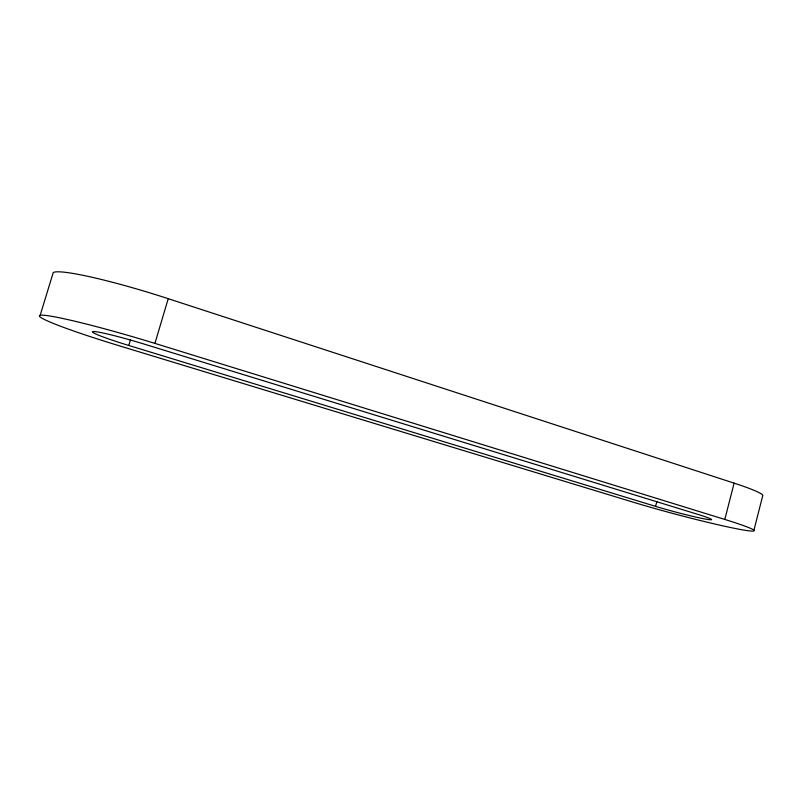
<?xml version="1.0" encoding="UTF-8"?>
<svg xmlns="http://www.w3.org/2000/svg" width="803" height="803" viewBox="0 0 803 803"><rect width="100%" height="100%" fill="white"/><g stroke="black" fill="none" stroke-linecap="round" stroke-linejoin="round"><path stroke-width="1.2" d="M753.947 530.201L762.85 495.2A79.507 6.424 14.5 0 0 734.113 483.145L168.228 298.686A98.819 9.606 17 0 0 53.229 272.598L40.15 315.358M724.798 519.441L154.919 343.393A99.1 6.283 16.4 0 0 41.184 315.177A99.1 6.283 16.4 0 0 120.43 346.143L632.824 502.076A79.688 4.196 14.9 0 0 738.981 529.207A79.688 4.196 14.9 0 0 724.798 519.441L734.113 483.145M655.599 506.372L128.801 345.471A45.41 2.871 16.4 0 1 93.208 331.519A45.41 2.871 16.4 0 1 144.58 344.216L697.737 514.332A36.547 1.927 14.9 0 1 704.683 518.939A36.547 1.927 14.9 0 1 655.599 506.372L656.844 501.624M154.919 343.393L168.228 298.686M128.801 345.471L130.568 339.569"/></g></svg>
